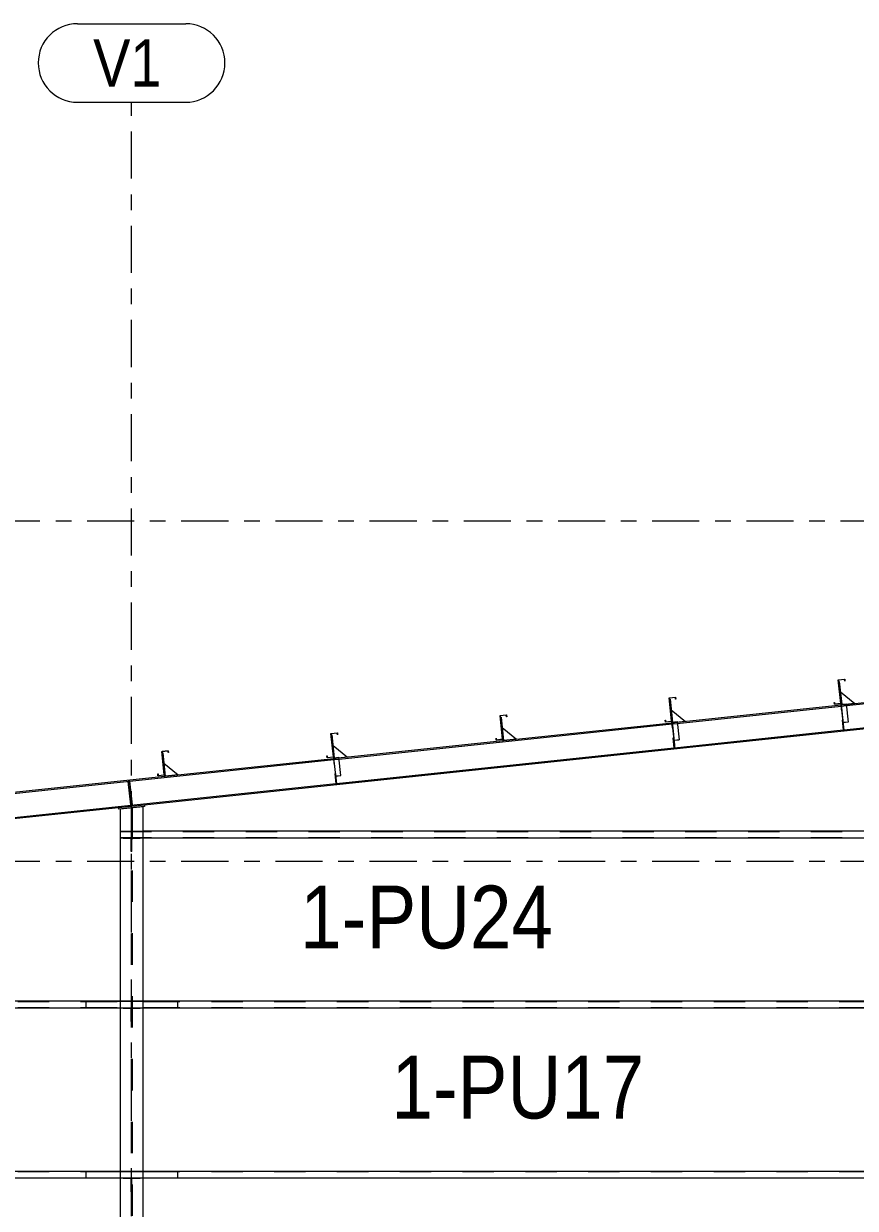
# Model space of a CAD drawing. Header units: millimetres. Extents: x -49 to 773, y -79 to 495.
# Drawn here: x 184.3 to 237.3, y 237.9 to 313.3 of the extents above; entities that cross this region are included whole.
import ezdxf

# ---------------------------------------------------------------- set-up
doc = ezdxf.new("R2010")
doc.units = ezdxf.units.MM
for name, pattern in [('XKITLINE00', [0]), ('XKITLINE02', [4, 2, -2]), ('XKITLINE03', [6, 3, -1, 1, -1])]:
    doc.linetypes.add(name, pattern=pattern)
for name, color, linetype, lineweight in [('Part', 2, 'Continuous', 0), ('PartMark', 7, 'Continuous', 0), ('S-grid', 1, 'Continuous', 0)]:
    doc.layers.add(name, color=color, linetype=linetype, lineweight=lineweight)
doc.styles.add('ARIAL', font='ARIAL.TTF')

# ---------------------------------------------------------------- blocks, each defined once
blk = doc.blocks.new('*A173')
at = {"layer": 'Part'}
blk.add_hatch(color=3, dxfattribs=at).paths.add_polyline_path([(236.183, 271.534), (236.597, 271.578), (236.61, 271.454), (236.596, 271.452), (236.584, 271.561), (236.2, 271.521), (236.357, 270.028), (235.943, 269.984), (235.93, 270.108), (235.944, 270.11), (235.956, 270), (236.341, 270.041)], flags=17)
blk = doc.blocks.new('*A174')
at = {"layer": 'Part'}
blk.add_hatch(color=3, dxfattribs=at).paths.add_polyline_path([(225.409, 270.398), (225.824, 270.442), (225.837, 270.317), (225.822, 270.316), (225.81, 270.425), (225.426, 270.385), (225.583, 268.891), (225.169, 268.847), (225.156, 268.972), (225.171, 268.973), (225.182, 268.864), (225.567, 268.904)], flags=17)
blk = doc.blocks.new('*A175')
at = {"layer": 'Part'}
blk.add_hatch(color=3, dxfattribs=at).paths.add_polyline_path([(214.636, 269.262), (215.05, 269.305), (215.063, 269.181), (215.048, 269.179), (215.037, 269.289), (214.652, 269.248), (214.81, 267.755), (214.396, 267.711), (214.382, 267.835), (214.397, 267.837), (214.409, 267.728), (214.793, 267.768)], flags=17)
blk = doc.blocks.new('*A176')
at = {"layer": 'Part'}
blk.add_hatch(color=3, dxfattribs=at).paths.add_polyline_path([(203.862, 268.125), (204.277, 268.169), (204.29, 268.045), (204.275, 268.043), (204.263, 268.152), (203.879, 268.112), (204.036, 266.618), (203.622, 266.575), (203.609, 266.699), (203.624, 266.701), (203.635, 266.591), (204.02, 266.632)], flags=17)
blk = doc.blocks.new('*A177')
at = {"layer": 'Part'}
blk.add_hatch(color=3, dxfattribs=at).paths.add_polyline_path([(193.089, 266.989), (193.503, 267.032), (193.516, 266.908), (193.501, 266.907), (193.49, 267.016), (193.105, 266.975), (193.263, 265.482), (192.848, 265.438), (192.835, 265.563), (192.85, 265.564), (192.862, 265.455), (193.246, 265.495)], flags=17)
blk = doc.blocks.new('*A178')
at = {"layer": 'Part'}
blk.add_hatch(color=3, dxfattribs=at).paths.add_polyline_path([(204.078, 266.219), (204.041, 266.576), (204.372, 266.611), (204.374, 266.593), (204.059, 266.56), (204.095, 266.221)], flags=17)
blk = doc.blocks.new('*A179')
at = {"layer": 'Part'}
blk.add_hatch(color=3, dxfattribs=at).paths.add_polyline_path([(236.399, 269.629), (236.362, 269.985), (236.693, 270.02), (236.695, 270.002), (236.38, 269.969), (236.416, 269.63)], flags=17)
blk = doc.blocks.new('*A180')
at = {"layer": 'Part'}
blk.add_hatch(color=3, dxfattribs=at).paths.add_polyline_path([(225.626, 268.492), (225.588, 268.848), (225.919, 268.883), (225.921, 268.865), (225.606, 268.832), (225.642, 268.494)], flags=17)
blk = doc.blocks.new('*A941')
at = {"layer": 'S-grid', "color": 1, "linetype": 'XKITLINE03', "lineweight": 0}
blk.add_line((-9.667, 281.658), (569.409, 281.658), dxfattribs=at)
blk = doc.blocks.new('*A942')
at = {"layer": 'S-grid', "color": 1, "linetype": 'XKITLINE03', "lineweight": 0}
blk.add_line((-9.667, 259.991), (569.409, 259.991), dxfattribs=at)
blk = doc.blocks.new('*A1000')
at = {"layer": 'S-grid', "color": 1, "linetype": 'XKITLINE03', "lineweight": 0}
blk.add_line((191.166, 165.458), (191.166, 308.325), dxfattribs=at)
at = {"layer": 'S-grid', "color": 3, "style": 'ARIAL', "width": 0.85}
blk.add_text('V1', height=3, dxfattribs=at).set_placement((188.719, 309.325))
blk = doc.blocks.new('*A1013')
at = {"layer": 'Part', "color": 2, "linetype": 'XKITLINE00', "lineweight": 0}
for p, q in [((139.916, 240.241), (139.916, 239.825)), ((139.916, 240.241), (140.541, 240.241)), ((190.437, 240.241), (143.458, 240.241)), ((191.896, 240.241), (194.083, 240.241)), ((194.083, 240.241), (194.083, 239.825)), ((143.458, 239.825), (190.437, 239.825)), ((191.896, 239.825), (194.083, 239.825))]:
    blk.add_line(p, q, dxfattribs=at)
at = {"layer": 'Part', "color": 7, "linetype": 'XKITLINE02', "lineweight": 0}
for p, q in [((139.916, 240.226), (194.083, 240.226)), ((140.541, 240.241), (143.458, 240.241)), ((191.896, 240.241), (190.437, 240.241)), ((139.916, 239.84), (194.083, 239.84)), ((139.916, 239.825), (143.458, 239.825)), ((190.437, 239.825), (191.896, 239.825))]:
    blk.add_line(p, q, dxfattribs=at)
blk = doc.blocks.new('*A1020')
at = {"layer": 'Part', "color": 2, "linetype": 'XKITLINE00', "lineweight": 0}
for p, q in [((139.916, 251.075), (139.916, 250.658)), ((139.916, 251.075), (140.541, 251.075)), ((190.437, 251.075), (143.458, 251.075)), ((143.458, 250.658), (190.437, 250.658)), ((191.896, 251.075), (194.083, 251.075)), ((191.896, 250.658), (194.083, 250.658)), ((194.083, 251.075), (194.083, 250.658))]:
    blk.add_line(p, q, dxfattribs=at)
at = {"layer": 'Part', "color": 7, "linetype": 'XKITLINE02', "lineweight": 0}
for p, q in [((139.916, 251.06), (194.083, 251.06)), ((139.916, 250.673), (194.083, 250.673)), ((139.916, 250.658), (143.458, 250.658)), ((140.541, 251.075), (143.458, 251.075)), ((191.896, 251.075), (190.437, 251.075)), ((190.437, 250.658), (191.896, 250.658))]:
    blk.add_line(p, q, dxfattribs=at)
blk = doc.blocks.new('*A1027')
at = {"layer": 'Part', "color": 2, "linetype": 'XKITLINE00', "lineweight": 0}
for p, q in [((188.25, 240.241), (188.25, 239.825)), ((188.25, 240.241), (190.437, 240.241)), ((242.521, 240.241), (191.896, 240.241)), ((243.979, 240.241), (246.166, 240.241)), ((246.166, 240.241), (246.166, 239.825)), ((188.25, 239.825), (190.437, 239.825)), ((191.896, 239.825), (242.521, 239.825)), ((243.979, 239.825), (246.166, 239.825))]:
    blk.add_line(p, q, dxfattribs=at)
at = {"layer": 'Part', "color": 7, "linetype": 'XKITLINE02', "lineweight": 0}
for p, q in [((188.25, 240.226), (246.166, 240.226)), ((190.437, 240.241), (191.896, 240.241)), ((243.979, 240.241), (242.521, 240.241)), ((188.25, 239.84), (246.166, 239.84)), ((190.437, 239.825), (191.896, 239.825)), ((242.521, 239.825), (243.979, 239.825))]:
    blk.add_line(p, q, dxfattribs=at)
blk = doc.blocks.new('*A1032')
at = {"layer": 'Part', "color": 7, "linetype": 'XKITLINE02', "lineweight": 0}
for p, q in [((190.625, 239.783), (190.625, 239.825)), ((190.625, 239.825), (191.708, 239.825)), ((191.708, 239.783), (190.625, 239.783)), ((191.708, 239.825), (191.708, 239.783))]:
    blk.add_line(p, q, dxfattribs=at)
blk = doc.blocks.new('*A1033')
at = {"layer": 'Part', "color": 7, "linetype": 'XKITLINE02', "lineweight": 0}
for p, q in [((191.187, 239.783), (191.146, 239.783)), ((191.146, 238.95), (191.146, 239.783)), ((191.146, 239.783), (191.187, 239.783)), ((191.187, 238.95), (191.187, 239.783)), ((191.187, 238.95), (191.146, 238.95))]:
    blk.add_line(p, q, dxfattribs=at)
blk = doc.blocks.new('*A1040')
at = {"layer": 'Part', "color": 2, "linetype": 'XKITLINE00', "lineweight": 0}
for p, q in [((188.25, 251.075), (188.25, 250.658)), ((188.25, 251.075), (190.437, 251.075)), ((188.25, 250.658), (190.437, 250.658)), ((242.521, 251.075), (191.896, 251.075)), ((191.896, 250.658), (242.521, 250.658)), ((243.979, 251.075), (246.166, 251.075)), ((243.979, 250.658), (246.166, 250.658)), ((246.166, 251.075), (246.166, 250.658))]:
    blk.add_line(p, q, dxfattribs=at)
at = {"layer": 'Part', "color": 7, "linetype": 'XKITLINE02', "lineweight": 0}
for p, q in [((188.25, 251.06), (246.166, 251.06)), ((188.25, 250.673), (246.166, 250.673)), ((190.437, 251.075), (191.896, 251.075)), ((190.437, 250.658), (191.896, 250.658)), ((243.979, 251.075), (242.521, 251.075)), ((242.521, 250.658), (243.979, 250.658))]:
    blk.add_line(p, q, dxfattribs=at)
blk = doc.blocks.new('*A1041')
at = {"layer": 'Part', "color": 7, "linetype": 'XKITLINE02', "lineweight": 0}
for p, q in [((190.437, 261.908), (190.437, 261.491)), ((190.437, 261.908), (191.896, 261.908)), ((190.437, 261.893), (246.166, 261.893)), ((243.979, 261.908), (242.521, 261.908)), ((190.437, 261.506), (246.166, 261.506)), ((190.437, 261.491), (191.896, 261.491)), ((242.521, 261.491), (243.979, 261.491))]:
    blk.add_line(p, q, dxfattribs=at)
at = {"layer": 'Part', "color": 2, "linetype": 'XKITLINE00', "lineweight": 0}
for p, q in [((242.521, 261.908), (191.896, 261.908)), ((243.979, 261.908), (246.166, 261.908)), ((246.166, 261.908), (246.166, 261.491)), ((191.896, 261.491), (242.521, 261.491)), ((243.979, 261.491), (246.166, 261.491))]:
    blk.add_line(p, q, dxfattribs=at)
blk = doc.blocks.new('*A1043')
at = {"layer": 'Part', "color": 7, "linetype": 'XKITLINE02', "lineweight": 0}
for p, q in [((190.958, 265.076), (191.041, 265.084)), ((191.117, 263.576), (190.958, 265.076)), ((191.054, 264.96), (190.972, 264.951)), ((191.041, 265.084), (191.2, 263.584)), ((191.104, 263.7), (191.186, 263.709)), ((191.2, 263.584), (191.117, 263.576))]:
    blk.add_line(p, q, dxfattribs=at)
blk = doc.blocks.new('*A1046')
at = {"layer": 'Part', "color": 7, "linetype": 'XKITLINE02', "lineweight": 0}
for p, q in [((190.625, 250.616), (190.625, 250.658)), ((190.625, 250.658), (191.708, 250.658)), ((191.708, 250.616), (190.625, 250.616)), ((191.708, 250.658), (191.708, 250.616))]:
    blk.add_line(p, q, dxfattribs=at)
blk = doc.blocks.new('*A1047')
at = {"layer": 'Part', "color": 7, "linetype": 'XKITLINE02', "lineweight": 0}
for p, q in [((191.187, 250.616), (191.146, 250.616)), ((191.146, 249.783), (191.146, 250.616)), ((191.146, 250.616), (191.187, 250.616)), ((191.187, 249.783), (191.187, 250.616)), ((191.187, 249.783), (191.146, 249.783))]:
    blk.add_line(p, q, dxfattribs=at)
blk = doc.blocks.new('*A1050')
at = {"layer": 'Part', "color": 7, "linetype": 'XKITLINE02', "lineweight": 0}
for p, q in [((190.625, 261.45), (190.625, 261.491)), ((190.625, 261.491), (191.708, 261.491)), ((191.708, 261.45), (190.625, 261.45)), ((191.708, 261.491), (191.708, 261.45))]:
    blk.add_line(p, q, dxfattribs=at)
blk = doc.blocks.new('*A1051')
at = {"layer": 'Part', "color": 7, "linetype": 'XKITLINE02', "lineweight": 0}
for p, q in [((191.187, 261.45), (191.146, 261.45)), ((191.146, 260.616), (191.146, 261.45)), ((191.146, 261.45), (191.187, 261.45)), ((191.187, 260.616), (191.187, 261.45)), ((191.187, 260.616), (191.146, 260.616))]:
    blk.add_line(p, q, dxfattribs=at)
blk = doc.blocks.new('*A1058')
at = {"layer": 'Part', "color": 2, "linetype": 'XKITLINE00', "lineweight": 0}
for p, q in [((236.697, 269.98), (239.518, 270.277)), ((236.705, 269.909), (239.526, 270.207)), ((225.924, 268.843), (236.366, 269.945)), ((225.931, 268.773), (236.373, 269.874)), ((191.985, 263.588), (239.693, 268.62)), ((204.384, 266.5), (225.6, 268.738)), ((214.86, 267.676), (225.592, 268.808)), ((236.533, 268.358), (239.686, 268.69)), ((225.76, 267.221), (236.492, 268.353)), ((204.212, 264.949), (225.718, 267.217)), ((204.377, 266.571), (214.819, 267.672)), ((182.837, 264.227), (204.052, 266.465)), ((193.313, 265.404), (204.045, 266.536)), ((182.665, 262.676), (204.171, 264.944)), ((182.829, 264.298), (193.271, 265.399)), ((161.29, 261.955), (182.505, 264.192)), ((171.766, 263.131), (182.498, 264.263)), ((143.575, 258.481), (190.327, 263.413)), ((161.118, 260.403), (182.624, 262.671)), ((161.282, 262.025), (171.724, 263.126)), ((150.509, 260.889), (160.951, 261.99)), ((150.516, 260.818), (160.958, 261.92)), ((143.575, 260.157), (150.177, 260.854)), ((143.575, 260.086), (150.185, 260.783)), ((150.345, 259.267), (161.077, 260.399)), ((143.575, 258.553), (150.303, 259.262))]:
    blk.add_line(p, q, dxfattribs=at)
at = {"layer": 'Part', "color": 7, "linetype": 'XKITLINE02', "lineweight": 0}
for p, q in [((239.518, 270.277), (239.693, 268.62)), ((236.366, 269.945), (236.697, 269.98)), ((236.373, 269.874), (236.705, 269.909)), ((225.592, 268.808), (225.924, 268.843)), ((225.6, 268.738), (225.931, 268.773)), ((236.492, 268.353), (236.533, 268.358)), ((214.819, 267.672), (214.86, 267.676)), ((225.718, 267.217), (225.76, 267.221)), ((204.045, 266.536), (204.377, 266.571)), ((204.052, 266.465), (204.384, 266.5)), ((193.271, 265.399), (193.313, 265.404)), ((204.171, 264.944), (204.212, 264.949)), ((182.498, 264.263), (182.829, 264.298)), ((182.505, 264.192), (182.837, 264.227)), ((190.327, 263.413), (191.985, 263.588)), ((171.724, 263.126), (171.766, 263.131)), ((182.624, 262.671), (182.665, 262.676)), ((160.951, 261.99), (161.282, 262.025)), ((160.958, 261.92), (161.29, 261.955)), ((150.177, 260.854), (150.509, 260.889)), ((150.185, 260.783), (150.516, 260.818)), ((161.077, 260.399), (161.118, 260.403)), ((143.575, 260.157), (143.575, 258.481)), ((150.303, 259.262), (150.345, 259.267))]:
    blk.add_line(p, q, dxfattribs=at)
blk = doc.blocks.new('*A1060')
at = {"layer": 'Part', "color": 7, "linetype": 'XKITLINE02', "lineweight": 0}
for p, q in [((190.437, 263.324), (191.896, 263.478)), ((191.137, 263.398), (191.137, 184.908)), ((191.196, 263.404), (191.196, 184.908))]:
    blk.add_line(p, q, dxfattribs=at)
at = {"layer": 'Part', "color": 2, "linetype": 'XKITLINE00', "lineweight": 0}
for p, q in [((190.437, 263.324), (190.437, 184.908)), ((191.896, 184.908), (191.896, 263.478))]:
    blk.add_line(p, q, dxfattribs=at)
blk = doc.blocks.new('*A1063')
at = {"layer": 'Part', "color": 2, "linetype": 'XKITLINE00', "lineweight": 0}
for p, q in [((236.183, 271.534), (236.597, 271.578)), ((236.584, 271.561), (236.2, 271.521)), ((236.596, 271.452), (236.584, 271.561)), ((236.597, 271.578), (236.61, 271.454)), ((236.341, 270.041), (236.183, 271.534)), ((236.2, 271.521), (236.357, 270.028)), ((236.61, 271.454), (236.596, 271.452)), ((235.93, 270.108), (235.944, 270.11)), ((235.943, 269.984), (235.93, 270.108)), ((235.944, 270.11), (235.956, 270)), ((236.357, 270.028), (235.943, 269.984)), ((235.956, 270), (236.341, 270.041))]:
    blk.add_line(p, q, dxfattribs=at)
blk = doc.blocks.new('*A1064')
at = {"layer": 'Part', "color": 2, "linetype": 'XKITLINE00', "lineweight": 0}
for p, q in [((225.409, 270.398), (225.824, 270.442)), ((225.567, 268.904), (225.409, 270.398)), ((225.81, 270.425), (225.426, 270.385)), ((225.426, 270.385), (225.583, 268.891)), ((225.822, 270.316), (225.81, 270.425)), ((225.837, 270.317), (225.822, 270.316)), ((225.824, 270.442), (225.837, 270.317)), ((225.156, 268.972), (225.171, 268.973)), ((225.169, 268.847), (225.156, 268.972)), ((225.583, 268.891), (225.169, 268.847)), ((225.171, 268.973), (225.182, 268.864)), ((225.182, 268.864), (225.567, 268.904))]:
    blk.add_line(p, q, dxfattribs=at)
blk = doc.blocks.new('*A1065')
at = {"layer": 'Part', "color": 2, "linetype": 'XKITLINE00', "lineweight": 0}
for p, q in [((214.636, 269.262), (215.05, 269.305)), ((215.05, 269.305), (215.063, 269.181)), ((214.793, 267.768), (214.636, 269.262)), ((215.037, 269.289), (214.652, 269.248)), ((214.652, 269.248), (214.81, 267.755)), ((215.048, 269.179), (215.037, 269.289)), ((215.063, 269.181), (215.048, 269.179)), ((214.382, 267.835), (214.397, 267.837)), ((214.396, 267.711), (214.382, 267.835)), ((214.397, 267.837), (214.409, 267.728)), ((214.81, 267.755), (214.396, 267.711)), ((214.409, 267.728), (214.793, 267.768))]:
    blk.add_line(p, q, dxfattribs=at)
blk = doc.blocks.new('*A1066')
at = {"layer": 'Part', "color": 2, "linetype": 'XKITLINE00', "lineweight": 0}
for p, q in [((203.862, 268.125), (204.277, 268.169)), ((204.02, 266.632), (203.862, 268.125)), ((204.263, 268.152), (203.879, 268.112)), ((203.879, 268.112), (204.036, 266.618)), ((204.275, 268.043), (204.263, 268.152)), ((204.29, 268.045), (204.275, 268.043)), ((204.277, 268.169), (204.29, 268.045)), ((203.609, 266.699), (203.624, 266.701)), ((203.622, 266.575), (203.609, 266.699)), ((204.036, 266.618), (203.622, 266.575)), ((203.624, 266.701), (203.635, 266.591)), ((203.635, 266.591), (204.02, 266.632))]:
    blk.add_line(p, q, dxfattribs=at)
blk = doc.blocks.new('*A1067')
at = {"layer": 'Part', "color": 2, "linetype": 'XKITLINE00', "lineweight": 0}
for p, q in [((193.089, 266.989), (193.503, 267.032)), ((193.503, 267.032), (193.516, 266.908)), ((193.246, 265.495), (193.089, 266.989)), ((193.49, 267.016), (193.105, 266.975)), ((193.105, 266.975), (193.263, 265.482)), ((193.501, 266.907), (193.49, 267.016)), ((193.516, 266.908), (193.501, 266.907)), ((192.835, 265.563), (192.85, 265.564)), ((192.848, 265.438), (192.835, 265.563)), ((192.85, 265.564), (192.862, 265.455)), ((193.263, 265.482), (192.848, 265.438)), ((192.862, 265.455), (193.246, 265.495))]:
    blk.add_line(p, q, dxfattribs=at)
blk = doc.blocks.new('*A1070')
at = {"layer": 'Part', "color": 2, "linetype": 'XKITLINE00', "lineweight": 0}
for p, q in [((191.041, 265.084), (190.958, 265.076)), ((190.958, 265.076), (191.117, 263.576)), ((191.041, 265.084), (191.2, 263.584)), ((191.2, 263.584), (191.117, 263.576))]:
    blk.add_line(p, q, dxfattribs=at)
at = {"layer": 'Part', "color": 7, "linetype": 'XKITLINE02', "lineweight": 0}
for p, q in [((190.972, 264.951), (191.054, 264.96)), ((191.104, 263.7), (191.186, 263.709))]:
    blk.add_line(p, q, dxfattribs=at)
blk = doc.blocks.new('*A1071')
at = {"layer": 'Part', "color": 2, "linetype": 'XKITLINE00', "lineweight": 0}
for p, q in [((190.327, 263.413), (191.985, 263.588)), ((190.327, 263.413), (190.338, 263.313)), ((191.995, 263.488), (190.338, 263.313)), ((191.985, 263.588), (191.995, 263.488))]:
    blk.add_line(p, q, dxfattribs=at)
blk = doc.blocks.new('*A1072')
at = {"layer": 'Part', "color": 2, "linetype": 'XKITLINE00', "lineweight": 0}
for p, q in [((214.661, 269.164), (214.703, 269.168)), ((214.703, 269.168), (214.86, 267.676)), ((214.81, 267.755), (214.819, 267.672)), ((214.819, 267.672), (214.86, 267.676))]:
    blk.add_line(p, q, dxfattribs=at)
at = {"layer": 'Part', "color": 7, "linetype": 'XKITLINE02', "lineweight": 0}
blk.add_line((214.661, 269.164), (214.81, 267.755), dxfattribs=at)
blk = doc.blocks.new('*A1073')
at = {"layer": 'Part', "color": 2, "linetype": 'XKITLINE00', "lineweight": 0}
blk.add_line((214.773, 268.505), (215.689, 267.764), dxfattribs=at)
at = {"layer": 'Part', "color": 7, "linetype": 'XKITLINE02', "lineweight": 0}
for p, q in [((214.86, 267.676), (214.773, 268.505)), ((215.689, 267.764), (214.86, 267.676))]:
    blk.add_line(p, q, dxfattribs=at)
blk = doc.blocks.new('*A1074')
at = {"layer": 'Part', "color": 2, "linetype": 'XKITLINE00', "lineweight": 0}
for p, q in [((204.041, 266.576), (204.372, 266.611)), ((204.078, 266.219), (204.041, 266.576)), ((204.059, 266.56), (204.374, 266.593)), ((204.211, 265.118), (204.059, 266.56)), ((204.495, 265.444), (204.372, 266.611)), ((204.095, 266.221), (204.078, 266.219)), ((204.078, 266.219), (204.18, 265.256)), ((204.18, 265.411), (204.495, 265.444)), ((204.195, 265.116), (204.211, 265.118))]:
    blk.add_line(p, q, dxfattribs=at)
at = {"layer": 'Part', "color": 7, "linetype": 'XKITLINE02', "lineweight": 0}
for p, q in [((204.162, 265.425), (204.494, 265.46)), ((204.18, 265.256), (204.195, 265.116))]:
    blk.add_line(p, q, dxfattribs=at)
blk = doc.blocks.new('*A1075')
at = {"layer": 'Part', "color": 2, "linetype": 'XKITLINE00', "lineweight": 0}
for p, q in [((203.888, 268.027), (203.929, 268.032)), ((203.929, 268.032), (204.082, 266.58)), ((204.036, 266.618), (204.041, 266.576))]:
    blk.add_line(p, q, dxfattribs=at)
at = {"layer": 'Part', "color": 7, "linetype": 'XKITLINE02', "lineweight": 0}
for p, q in [((203.888, 268.027), (204.036, 266.618)), ((204.041, 266.576), (204.045, 266.536)), ((204.045, 266.536), (204.086, 266.54)), ((204.082, 266.58), (204.086, 266.54))]:
    blk.add_line(p, q, dxfattribs=at)
blk = doc.blocks.new('*A1076')
at = {"layer": 'Part', "color": 2, "linetype": 'XKITLINE00', "lineweight": 0}
blk.add_line((203.999, 267.369), (204.915, 266.627), dxfattribs=at)
at = {"layer": 'Part', "color": 7, "linetype": 'XKITLINE02', "lineweight": 0}
for p, q in [((204.086, 266.54), (203.999, 267.369)), ((204.915, 266.627), (204.086, 266.54))]:
    blk.add_line(p, q, dxfattribs=at)
blk = doc.blocks.new('*A1077')
at = {"layer": 'Part', "color": 2, "linetype": 'XKITLINE00', "lineweight": 0}
for p, q in [((204.147, 265.57), (204.105, 265.566)), ((204.105, 265.566), (204.171, 264.944)), ((204.212, 264.949), (204.171, 264.944)), ((204.18, 265.256), (204.212, 264.949))]:
    blk.add_line(p, q, dxfattribs=at)
at = {"layer": 'Part', "color": 7, "linetype": 'XKITLINE02', "lineweight": 0}
for p, q in [((204.147, 265.57), (204.18, 265.256)), ((204.158, 265.068), (204.199, 265.073))]:
    blk.add_line(p, q, dxfattribs=at)
blk = doc.blocks.new('*A1078')
at = {"layer": 'Part', "color": 2, "linetype": 'XKITLINE00', "lineweight": 0}
for p, q in [((193.114, 266.891), (193.156, 266.895)), ((193.156, 266.895), (193.313, 265.404)), ((193.263, 265.482), (193.271, 265.399)), ((193.271, 265.399), (193.313, 265.404))]:
    blk.add_line(p, q, dxfattribs=at)
at = {"layer": 'Part', "color": 7, "linetype": 'XKITLINE02', "lineweight": 0}
blk.add_line((193.114, 266.891), (193.263, 265.482), dxfattribs=at)
blk = doc.blocks.new('*A1079')
at = {"layer": 'Part', "color": 2, "linetype": 'XKITLINE00', "lineweight": 0}
blk.add_line((193.226, 266.232), (194.142, 265.491), dxfattribs=at)
at = {"layer": 'Part', "color": 7, "linetype": 'XKITLINE02', "lineweight": 0}
for p, q in [((193.313, 265.404), (193.226, 266.232)), ((194.142, 265.491), (193.313, 265.404))]:
    blk.add_line(p, q, dxfattribs=at)
blk = doc.blocks.new('*A1080')
at = {"layer": 'Part', "color": 2, "linetype": 'XKITLINE00', "lineweight": 0}
for p, q in [((236.468, 268.979), (236.426, 268.975)), ((236.426, 268.975), (236.492, 268.353)), ((236.501, 268.665), (236.533, 268.358)), ((236.533, 268.358), (236.492, 268.353))]:
    blk.add_line(p, q, dxfattribs=at)
at = {"layer": 'Part', "color": 7, "linetype": 'XKITLINE02', "lineweight": 0}
for p, q in [((236.468, 268.979), (236.501, 268.665)), ((236.479, 268.478), (236.52, 268.482))]:
    blk.add_line(p, q, dxfattribs=at)
blk = doc.blocks.new('*A1081')
at = {"layer": 'Part', "color": 2, "linetype": 'XKITLINE00', "lineweight": 0}
blk.add_line((236.32, 270.778), (237.236, 270.036), dxfattribs=at)
at = {"layer": 'Part', "color": 7, "linetype": 'XKITLINE02', "lineweight": 0}
for p, q in [((236.407, 269.949), (236.32, 270.778)), ((237.236, 270.036), (236.407, 269.949))]:
    blk.add_line(p, q, dxfattribs=at)
blk = doc.blocks.new('*A1082')
at = {"layer": 'Part', "color": 2, "linetype": 'XKITLINE00', "lineweight": 0}
for p, q in [((236.208, 271.436), (236.25, 271.441)), ((236.25, 271.441), (236.403, 269.989)), ((236.357, 270.028), (236.362, 269.985))]:
    blk.add_line(p, q, dxfattribs=at)
at = {"layer": 'Part', "color": 7, "linetype": 'XKITLINE02', "lineweight": 0}
for p, q in [((236.208, 271.436), (236.357, 270.028)), ((236.362, 269.985), (236.366, 269.945)), ((236.366, 269.945), (236.407, 269.949)), ((236.403, 269.989), (236.407, 269.949))]:
    blk.add_line(p, q, dxfattribs=at)
blk = doc.blocks.new('*A1083')
at = {"layer": 'Part', "color": 2, "linetype": 'XKITLINE00', "lineweight": 0}
for p, q in [((236.362, 269.985), (236.693, 270.02)), ((236.399, 269.629), (236.362, 269.985)), ((236.38, 269.969), (236.695, 270.002)), ((236.532, 268.527), (236.38, 269.969)), ((236.416, 269.63), (236.399, 269.629)), ((236.399, 269.629), (236.501, 268.665)), ((236.693, 270.02), (236.816, 268.853)), ((236.816, 268.853), (236.501, 268.82)), ((236.515, 268.525), (236.532, 268.527))]:
    blk.add_line(p, q, dxfattribs=at)
at = {"layer": 'Part', "color": 7, "linetype": 'XKITLINE02', "lineweight": 0}
for p, q in [((236.483, 268.834), (236.814, 268.869)), ((236.501, 268.665), (236.515, 268.525))]:
    blk.add_line(p, q, dxfattribs=at)
blk = doc.blocks.new('*A1084')
at = {"layer": 'Part', "color": 2, "linetype": 'XKITLINE00', "lineweight": 0}
for p, q in [((225.588, 268.848), (225.919, 268.883)), ((225.626, 268.492), (225.588, 268.848)), ((225.921, 268.865), (225.606, 268.832)), ((225.606, 268.832), (225.642, 268.494)), ((225.919, 268.883), (226.042, 267.717)), ((225.642, 268.494), (225.626, 268.492)), ((225.626, 268.492), (225.727, 267.529)), ((225.642, 268.494), (225.758, 267.391)), ((226.042, 267.717), (225.728, 267.684)), ((225.742, 267.389), (225.758, 267.391))]:
    blk.add_line(p, q, dxfattribs=at)
at = {"layer": 'Part', "color": 7, "linetype": 'XKITLINE02', "lineweight": 0}
for p, q in [((225.709, 267.698), (226.041, 267.733)), ((225.727, 267.529), (225.742, 267.389))]:
    blk.add_line(p, q, dxfattribs=at)
blk = doc.blocks.new('*A1085')
at = {"layer": 'Part', "color": 2, "linetype": 'XKITLINE00', "lineweight": 0}
for p, q in [((225.435, 270.3), (225.476, 270.304)), ((225.476, 270.304), (225.629, 268.853)), ((225.583, 268.891), (225.588, 268.848))]:
    blk.add_line(p, q, dxfattribs=at)
at = {"layer": 'Part', "color": 7, "linetype": 'XKITLINE02', "lineweight": 0}
for p, q in [((225.435, 270.3), (225.583, 268.891)), ((225.588, 268.848), (225.592, 268.808)), ((225.592, 268.808), (225.634, 268.813)), ((225.629, 268.853), (225.634, 268.813))]:
    blk.add_line(p, q, dxfattribs=at)
blk = doc.blocks.new('*A1086')
at = {"layer": 'Part', "color": 2, "linetype": 'XKITLINE00', "lineweight": 0}
blk.add_line((225.546, 269.641), (226.462, 268.9), dxfattribs=at)
at = {"layer": 'Part', "color": 7, "linetype": 'XKITLINE02', "lineweight": 0}
for p, q in [((225.634, 268.813), (225.546, 269.641)), ((226.462, 268.9), (225.634, 268.813))]:
    blk.add_line(p, q, dxfattribs=at)
blk = doc.blocks.new('*A1087')
at = {"layer": 'Part', "color": 2, "linetype": 'XKITLINE00', "lineweight": 0}
for p, q in [((225.694, 267.843), (225.653, 267.838)), ((225.653, 267.838), (225.718, 267.217)), ((225.76, 267.221), (225.718, 267.217)), ((225.727, 267.529), (225.76, 267.221))]:
    blk.add_line(p, q, dxfattribs=at)
at = {"layer": 'Part', "color": 7, "linetype": 'XKITLINE02', "lineweight": 0}
for p, q in [((225.694, 267.843), (225.727, 267.529)), ((225.705, 267.341), (225.746, 267.346))]:
    blk.add_line(p, q, dxfattribs=at)
blk = doc.blocks.new('*A1138')
at = {"layer": 'S-grid', "color": 1, "linetype": 'XKITLINE00', "lineweight": 0}
for p, q in [((187.719, 313.325), (194.613, 313.325)), ((187.719, 308.325), (194.613, 308.325))]:
    blk.add_line(p, q, dxfattribs=at)
for centre, start, end in [((187.719, 310.825), 90, 270), ((194.613, 310.825), 270, 90)]:
    blk.add_arc(centre, 2.5, start, end, dxfattribs=at)
blk = doc.blocks.new('*A1964')
at = {"layer": 'PartMark', "color": 3, "style": 'ARIAL', "width": 0.85}
blk.add_text('1-PU17', height=4, dxfattribs=at).set_placement((207.718, 243.608))
blk = doc.blocks.new('*A1965')
at = {"layer": 'PartMark', "color": 3, "style": 'ARIAL', "width": 0.85}
blk.add_text('1-PU24', height=4, dxfattribs=at).set_placement((201.905, 254.441))

msp = doc.modelspace()

# ---------------------------------------------------------------- block references
at = {"lineweight": 0}
for name in ['*A1138', '*A1000', '*A941', '*A173', '*A1063', '*A1082', '*A1058', '*A174', '*A1064', '*A1085', '*A1081', '*A175', '*A1065', '*A1086', '*A179', '*A1083', '*A1072', '*A180', '*A1084', '*A1080', '*A176', '*A1066', '*A1075', '*A1073', '*A1087', '*A177', '*A1067', '*A1076', '*A1078', '*A178', '*A1074', '*A1079', '*A1077', '*A1043', '*A1070', '*A1071', '*A1060', '*A1041', '*A942', '*A1050', '*A1051', '*A1965', '*A1020', '*A1040', '*A1046', '*A1047', '*A1964', '*A1013', '*A1027', '*A1032', '*A1033']:
    msp.add_blockref(name, (0, 0), dxfattribs=at)

doc.saveas('drawing.dxf')
